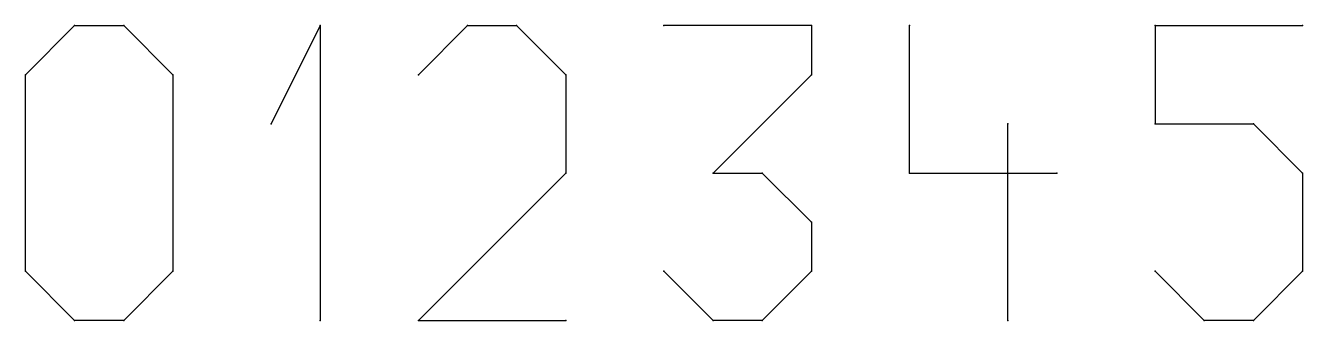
# Model space of a CAD drawing. Header units: metres. Extents: x -17 to 28, y -5 to 221.
# Drawn here: x -9.02 to 27.9, y 212.06 to 220.58 of the extents above.
import ezdxf

# ---------------------------------------------------------------- set-up
doc = ezdxf.new("R2010")
doc.units = ezdxf.units.M

msp = doc.modelspace()

# ---------------------------------------------------------------- linework, layer by layer
at = {"layer": 'STANDARD'}
for p, q in [((-7.6021, 220.5757), (-9.0221, 219.1557)), ((-7.6021, 220.5757), (-6.1821, 220.5757)), ((-6.1821, 220.5757), (-4.7621, 219.1557)), ((-0.5021, 220.5757), (-1.9221, 217.7357)), ((-0.5021, 220.5757), (-0.5021, 212.0557)), ((3.7579, 220.5757), (2.3379, 219.1557)), ((3.7579, 220.5757), (5.1779, 220.5757)), ((5.1779, 220.5757), (6.5979, 219.1557)), ((13.6979, 220.5757), (9.4379, 220.5757)), ((13.6979, 220.5757), (13.6979, 219.1557)), ((16.5379, 216.3157), (16.5379, 220.5757)), ((23.6379, 220.5757), (27.8979, 220.5757)), ((23.6379, 220.5757), (23.6379, 217.7357)), ((-9.0221, 213.4757), (-9.0221, 219.1557)), ((-4.7621, 219.1557), (-4.7621, 213.4757)), ((6.5979, 219.1557), (6.5979, 216.3157)), ((13.6979, 219.1557), (10.8579, 216.3157)), ((19.3779, 212.0557), (19.3779, 217.7357)), ((23.6379, 217.7357), (26.4779, 217.7357)), ((26.4779, 217.7357), (27.8979, 216.3157)), ((6.5979, 216.3157), (2.3379, 212.0557)), ((10.8579, 216.3157), (12.2779, 216.3157)), ((12.2779, 216.3157), (13.6979, 214.8957)), ((16.5379, 216.3157), (20.7979, 216.3157)), ((27.8979, 216.3157), (27.8979, 213.4757)), ((13.6979, 214.8957), (13.6979, 213.4757)), ((-7.6021, 212.0557), (-9.0221, 213.4757)), ((-4.7621, 213.4757), (-6.1821, 212.0557)), ((10.8579, 212.0557), (9.4379, 213.4757)), ((13.6979, 213.4757), (12.2779, 212.0557)), ((25.0579, 212.0557), (23.6379, 213.4757)), ((27.8979, 213.4757), (26.4779, 212.0557)), ((-6.1821, 212.0557), (-7.6021, 212.0557)), ((2.3379, 212.0557), (6.5979, 212.0557)), ((12.2779, 212.0557), (10.8579, 212.0557)), ((26.4779, 212.0557), (25.0579, 212.0557))]:
    msp.add_line(p, q, dxfattribs=at)
for p in [(-7.6021, 220.5757), (-6.1821, 220.5757), (-0.5021, 220.5757), (3.7579, 220.5757), (5.1779, 220.5757), (9.4379, 220.5757), (13.6979, 220.5757), (16.5379, 220.5757), (23.6379, 220.5757), (27.8979, 220.5757), (-9.0221, 219.1557), (-4.7621, 219.1557), (2.3379, 219.1557), (6.5979, 219.1557), (13.6979, 219.1557), (-1.9221, 217.7357), (19.3779, 217.7357), (23.6379, 217.7357), (26.4779, 217.7357), (6.5979, 216.3157), (10.8579, 216.3157), (12.2779, 216.3157), (16.5379, 216.3157), (20.7979, 216.3157), (27.8979, 216.3157), (13.6979, 214.8957), (-9.0221, 213.4757), (-4.7621, 213.4757), (9.4379, 213.4757), (13.6979, 213.4757), (23.6379, 213.4757), (27.8979, 213.4757), (-7.6021, 212.0557), (-6.1821, 212.0557), (-0.5021, 212.0557), (2.3379, 212.0557), (6.5979, 212.0557), (10.8579, 212.0557), (12.2779, 212.0557), (19.3779, 212.0557), (25.0579, 212.0557), (26.4779, 212.0557)]:
    msp.add_point(p, dxfattribs=at)

doc.saveas('drawing.dxf')
